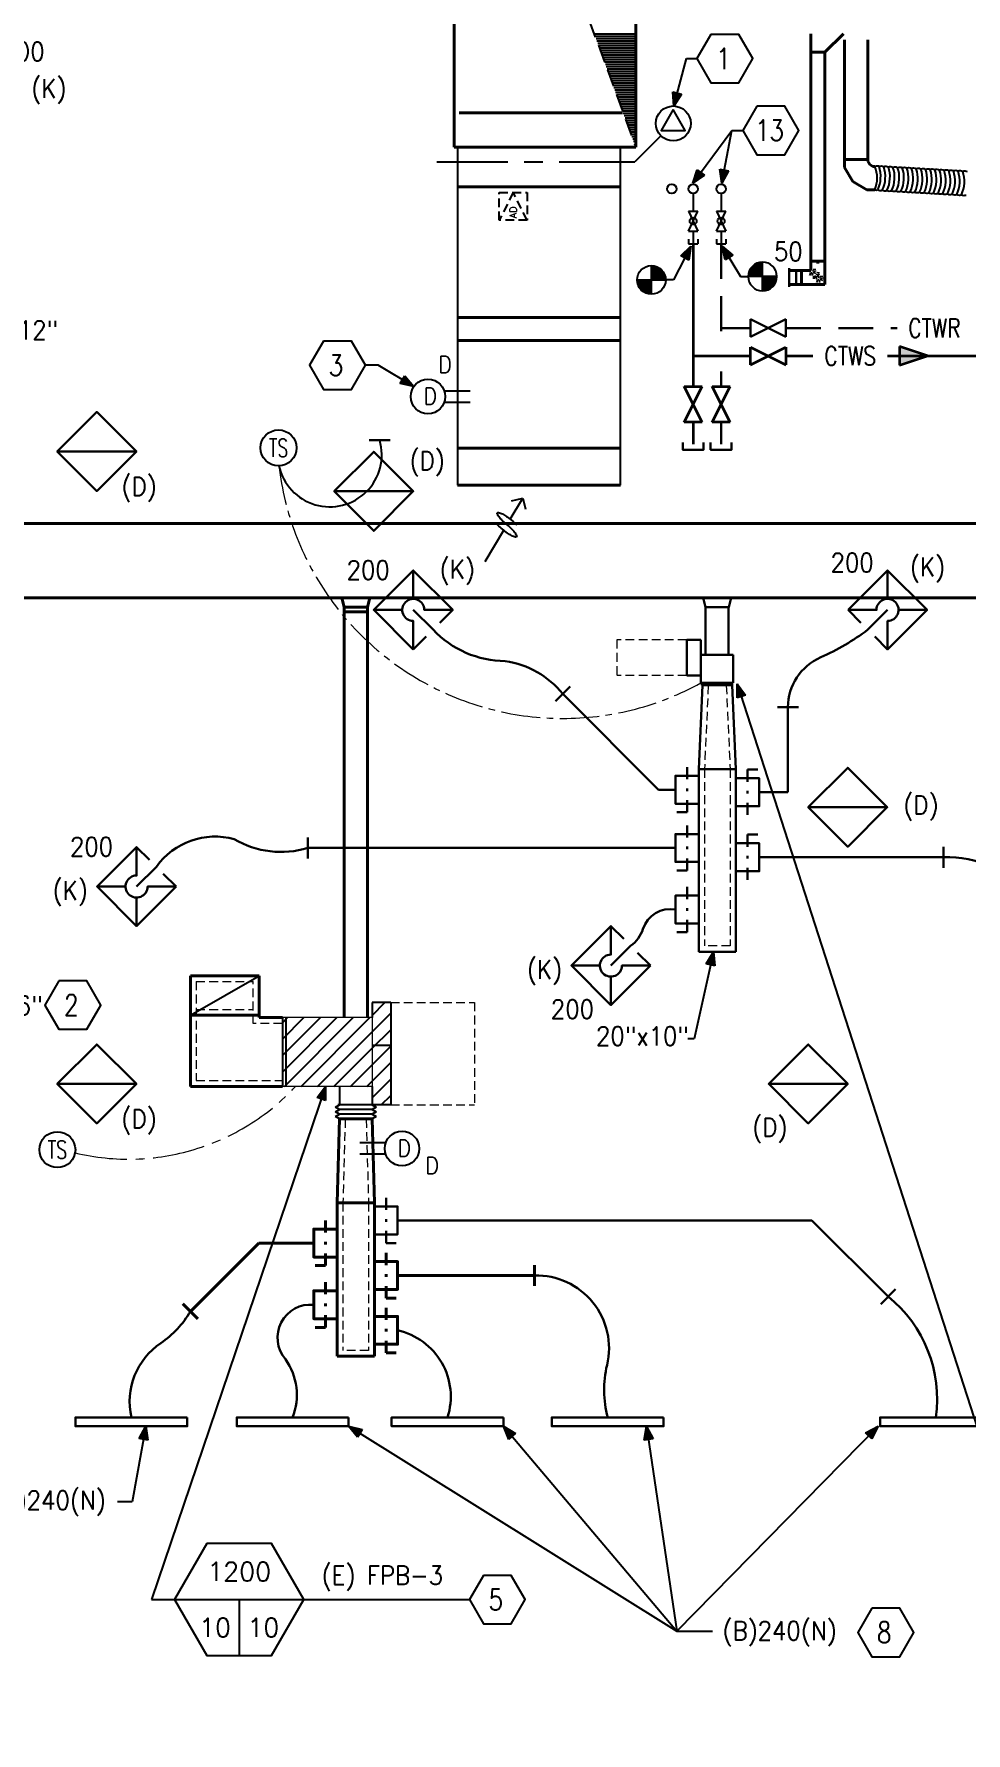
# Model space of a CAD drawing. Header units: inches. Extents: x 51 to 3278, y 66 to 1678.
# Drawn here: x 800 to 1200, y 103 to 833 of the extents above; entities that cross this region are included whole.
import ezdxf
from ezdxf.enums import TextEntityAlignment as Align

# ---------------------------------------------------------------- set-up
doc = ezdxf.new("R2010")
doc.units = ezdxf.units.IN
doc.header["$LTSCALE"] = 30
doc.header["$MEASUREMENT"] = 0
for name, pattern in [('CENTER2', [1.125, 0.75, -0.125, 0.125, -0.125]), ('DASHED', [0.75, 0.5, -0.25]), ('HIDDEN', [0.375, 0.25, -0.125]), ('HIDDEN2', [0.1875, 0.125, -0.0625])]:
    doc.linetypes.add(name, pattern=pattern)
for name, color, linetype, lineweight in [('DIF', 4, 'Continuous', 30), ('E-FIRE-NEWW', 1, 'Continuous', 25), ('EQUIP', 4, 'Continuous', 25), ('FAB', 4, 'Continuous', 25), ('FLEX', 4, 'Continuous', 25), ('LIN', 4, 'HIDDEN2', 18), ('m-devc-text', 71, 'Continuous', 25), ('M-HATCH', 32, 'Continuous', 25), ('M-HVAC-EXST-DUCT', 4, 'Continuous', 40), ('M-HVAC-FILL', 4, 'Continuous', 25), ('m-hvac-fpbs-exst', 5, 'Continuous', 18), ('M-HVAC-NEWW-DIFF', 6, 'Continuous', 30), ('M-HVAC-NEWW-DUCT', 1, 'Continuous', 30), ('M-HVAC-NEWW-STAT', 3, 'Continuous', 25), ('M-HVAC-NEWW-STAT-WIRE', 2, 'CENTER2', 20), ('M-PIPE-NEWW-COND-RETN', 2, 'DASHED', 30), ('M-PIPE-NEWW-COND-SUPP', 5, 'Continuous', 35), ('M-TEXT', 71, 'Continuous', 25), ('SLEEVE', 4, 'Continuous', 25), ('ZCTWR', 4, 'HIDDEN', 25), ('ZCTWS', 4, 'Continuous', 25)]:
    doc.layers.add(name, color=color, linetype=linetype, lineweight=lineweight)
doc.layers.add('HATCH-DU', color=4, linetype='Continuous')
doc.styles.add('A', font='SIMPLEX.shx', dxfattribs={"width": 0.9, "height": 8})
doc.styles.get("Standard").update_dxf_attribs({"font": 'simplex.shx'})
doc.dimstyles.get("Standard").update_dxf_attribs({"dimtxt": 0.18, "dimasz": 0.18, "dimexe": 0.18, "dimexo": 0.0625, "dimgap": 0.09, "dimtad": 0, "dimtih": 1, "dimtoh": 1, "dimdec": 4, "dimzin": 0, "dimdsep": 46, "dimtxsty": 'Standard', "dimcen": 0.09, "dimadec": 0, "dimazin": 0, "dimtfac": 1, "dimtdec": 4, "dimtofl": 0, "dimtmove": 0, "dimatfit": 3, "dimfxl": 1, "dimtolj": 1, "dimtzin": 0, "dimarcsym": 0})
pattern_1 = [(45, (-11001.343, -1685.344), (-3.535534, 3.535534), [])]

# ---------------------------------------------------------------- blocks, each defined once
blk = doc.blocks.new('Hva-Dif06')
at = {"linetype": 'Continuous'}
blk.add_lwpolyline([(48, 3.82), (0, 3.82), (0, 0), (48, 0)], close=True, dxfattribs=at)
blk = doc.blocks.new('Hva-Ftg02')
blk.add_line((-0.1011, 0.0521), (-0.1011, 0.0975))
at = {"linetype": 'Continuous'}
for p, q in [((-0.0469, 0.0521), (-0.1011, 0.0521)), ((0.0059, 0.0521), (-0.0059, 0.0521)), ((0.1011, 0.0521), (0.0469, 0.0521))]:
    blk.add_line(p, q, dxfattribs=at)
blk.add_lwpolyline([(0.0625, 0), (0.0625, 0.1042), (-0.0625, 0.1042), (-0.0625, 0)])
blk = doc.blocks.new('Hva-Tst03')
at = {"ltscale": 0.35}
blk.add_circle((0, 0), 0.0804, dxfattribs=at)
at = {"layer": 'm-devc-text', "width": 0.7}
blk.add_attdef('TS', text='', height=0.0802, dxfattribs=at).set_placement((0, 0), align=Align.MIDDLE)
blk = doc.blocks.new('HVA-bkt2')
blk.add_line((0, 0.046875), (0, -0.046875))
blk = doc.blocks.new('AHJ')
for p, q in [((-6, 2), (0, 0)), ((-6, -2), (-6, 2)), ((0, 0), (-6, -2))]:
    blk.add_line(p, q)
blk.add_solid([(0, 0), (-6, 2), (-6, -2)])
blk = doc.blocks.new('Hva-Std03')
for p, q in [((-0.2887, 0), (0.2887, 0)), ((0, 0), (0, -0.25))]:
    blk.add_line(p, q)
blk.add_lwpolyline([(-0.1443, 0.25), (-0.2887, 0), (-0.1443, -0.25), (0.1443, -0.25), (0.2887, 0), (0.1443, 0.25)], close=True)
for p in [(0, 0.125), (-0.1083, -0.125), (0.1083, -0.125)]:
    blk.add_attdef('#', text='', height=0.0833).set_placement(p, align=Align.MIDDLE)
blk = doc.blocks.new('std-blk02')
blk.add_lwpolyline([(-0.0548, 0.1103), (-0.1173, 0.0021), (-0.0548, -0.1062), (0.0702, -0.1062), (0.1327, 0.0021), (0.0702, 0.1103)], close=True)
at = {"layer": 'M-TEXT', "width": 0.8}
blk.add_attdef('TYPE', text='', height=0.0938, dxfattribs=at).set_placement((0.0012, 0.0021), align=Align.MIDDLE)
blk = doc.blocks.new('Hva-Wkp05')
for p, q in [((-0.1264, 0), (-0.002, 0)), ((-0.0642, -0.0622), (-0.0642, 0.0622))]:
    blk.add_line(p, q)
at = {"const_width": 0.0622}
for points in [[(-0.0644, -0.0338, -0.414214), (-0.0974, -0.0008, -0.414214)], [(-0.0315, -0.0008, 0.414214), (-0.0644, 0.0322, 0.414214)]]:
    blk.add_lwpolyline(points, format="xyb", dxfattribs=at)
blk.add_circle((-0.0642, 0), 0.0642)
blk = doc.blocks.new('Pip-Arr01')
for p, q in [((0.125, 0.0417), (0, 0)), ((0, 0), (0.125, -0.0417)), ((0.125, -0.0417), (0.125, 0.0417))]:
    blk.add_line(p, q)
blk.add_solid([(0, 0), (0.125, 0.0417), (0.125, -0.0417)])
blk = doc.blocks.new('Std-Blk14')
blk.add_lwpolyline([(0.0625, 0.1083), (0, 0), (0.0625, -0.1083), (0.1875, -0.1083), (0.25, 0), (0.1875, 0.1083)], close=True)
at = {"layer": 'M-TEXT', "width": 0.8}
blk.add_attdef('TYPE', text='', height=0.0938, dxfattribs=at).set_placement((0.1185, 0), align=Align.MIDDLE)
blk = doc.blocks.new('Hva-Ret01')
at = {"ltscale": 0.5}
blk.add_lwpolyline([(0, 24), (24, 0), (0, 0), (0, 24), (24, 0), (24, 24)], close=True, dxfattribs=at)
blk = doc.blocks.new('Hva-Dif01')
for p, q in [((0, 24), (8.65, 15.35)), ((24, 16.22), (24, 24)), ((8.65, 8.65), (0, 0)), ((12, 12), (24, 12)), ((24, 0), (24, 7.78))]:
    blk.add_line(p, q)
blk.add_lwpolyline([(24, 0), (0, 0), (0, 24), (24, 24), (15.35, 15.35, 2.414214), (15.35, 8.65)], format="xyb", close=True)
blk = doc.blocks.new('Std-Blk15')
blk.add_lwpolyline([(-0.1875, 0.1083), (-0.25, 0), (-0.1875, -0.1083), (-0.0625, -0.1083), (0, 0), (-0.0625, 0.1083)], close=True)
at = {"layer": 'M-TEXT', "width": 0.8}
blk.add_attdef('TYPE', text='', height=0.0938, dxfattribs=at).set_placement((-0.1315, 0), align=Align.MIDDLE)
blk = doc.blocks.new('Hva-Flw01')
for p, q in [((0, 0), (0.0365, 0.0365)), ((0.0365, -0.0365), (0, 0)), ((0.1097, 0), (0, 0)), ((0.3302, 0), (0.1672, 0))]:
    blk.add_line(p, q)
for points in [[(0.1384, 0, -0.019117), (0.1333, -0.0255, -0.029344), (0.1273, -0.0453, -0.064367), (0.1184, -0.0621, -0.285318), (0.1142, -0.0639, -0.285318), (0.1107, -0.0609, -0.064367), (0.1073, -0.0422, -0.029344), (0.1075, -0.0215, -0.021154), (0.1107, 0.0071, -0.021154), (0.1162, 0.0352, -0.003008), (0.1167, 0.0373, -0.064367)], [(0.1384, 0, -0.019117), (0.1435, 0.0255, -0.029344), (0.1496, 0.0453, -0.064367), (0.1584, 0.0621, -0.285318), (0.1626, 0.0639, -0.285318), (0.1661, 0.0609, -0.064367), (0.1695, 0.0422, -0.029344), (0.1693, 0.0215, -0.021154), (0.1661, -0.0071, -0.021154), (0.1606, -0.0352, -0.003008), (0.1601, -0.0373, -0.064367)]]:
    blk.add_lwpolyline(points, format="xyb")
blk = doc.blocks.new('one-bkt2')
blk.add_lwpolyline([(0.032, 0.0469), (0, 0.0469), (0, -0.0469), (0.032, -0.0469)])
blk = doc.blocks.new('Pip-Val01')
at = {"linetype": 'Continuous'}
for p, q in [((-0.0797, -0.0398), (-0.0797, 0.0398)), ((-0.0797, 0.0398), (0.0797, -0.0398)), ((-0.0797, -0.0398), (0.0797, 0.0398)), ((0.0797, 0.0398), (0.0797, -0.0398))]:
    blk.add_line(p, q, dxfattribs=at)

msp = doc.modelspace()

# ---------------------------------------------------------------- hatches: boundary and pattern name
at = {"layer": 'M-HATCH'}
h = msp.add_hatch(dxfattribs=at)
h.set_pattern_fill('ANSI31', color=256, scale=40, style=0)
h.set_pattern_definition(pattern_1)
h.paths.add_polyline_path([(953.38, 416.9), (953.38, 372.9), (945.38, 372.9), (945.38, 380.9), (945.38, 410.4), (945.38, 416.9)])
h = msp.add_hatch(dxfattribs=at)
h.set_pattern_fill('ANSI31', color=256, scale=40, style=0)
h.set_pattern_definition(pattern_1)
h.paths.add_polyline_path([(945.38, 380.9), (906.88, 380.9), (906.88, 410.4), (945.38, 410.4)])

# ---------------------------------------------------------------- linework, layer by layer
at = {"layer": 'DIF'}
msp.add_line((1124.51, 724.15), (1124.51, 732.25), dxfattribs=at)
at = {"layer": 'DIF', "linetype": 'HIDDEN'}
for p, q in [((1127.51, 731.2), (1124.51, 731.2)), ((1127.51, 725.2), (1127.51, 731.2)), ((1124.51, 725.2), (1127.51, 725.2))]:
    msp.add_line(p, q, dxfattribs=at)
at = {"layer": 'E-FIRE-NEWW'}
for p, q in [((976.38, 679.5), (987.57, 679.5)), ((976.38, 674.68), (987.57, 674.68)), ((951.27, 356.58), (940.08, 356.58)), ((951.27, 351.76), (940.08, 351.76))]:
    msp.add_line(p, q, dxfattribs=at)
for centre in [(969.4, 677.09), (958.25, 354.17)]:
    msp.add_circle(centre, 7.43, dxfattribs=at)
at = {"layer": 'EQUIP'}
for p, q in [((867.38, 411.4), (896.88, 428.4)), ((953.38, 416.9), (945.38, 416.9)), ((945.38, 416.9), (945.38, 410.4)), ((953.38, 416.9), (953.38, 372.9)), ((906.88, 410.4), (906.88, 380.9)), ((908.38, 410.4), (908.38, 380.9)), ((945.38, 398.65), (953.38, 398.65)), ((931.38, 380.9), (931.38, 372.9)), ((945.38, 380.9), (945.38, 372.9)), ((929.63, 371.9), (931.38, 372.9)), ((953.38, 372.9), (930.75, 372.9)), ((931.4, 372.9), (931.38, 372.92)), ((945.38, 372.9), (931.38, 372.9)), ((945.54, 372.9), (945.38, 373.06)), ((945.38, 372.9), (947.13, 371.9))]:
    msp.add_line(p, q, dxfattribs=at)
at = {"layer": 'FAB', "linetype": 'HIDDEN'}
msp.add_line((980.58, 996.88), (1058.58, 784.17), dxfattribs=at)
at = {"layer": 'FAB', "linetype": 'HIDDEN2'}
for p, q in [((999.99, 764.75), (1011.99, 764.75)), ((999.99, 752.75), (999.99, 764.75)), ((1005.99, 764.75), (999.99, 752.75)), ((1011.99, 752.75), (1005.99, 764.75)), ((1011.99, 764.75), (1011.99, 752.75)), ((1011.99, 752.75), (999.99, 752.75))]:
    msp.add_line(p, q, dxfattribs=at)
at = {"layer": 'FLEX'}
for p, q in [((931.38, 370.9), (929.63, 371.9)), ((929.63, 369.9), (931.38, 370.9)), ((931.38, 368.9), (929.63, 369.9)), ((929.63, 367.9), (931.38, 368.9)), ((931.38, 366.9), (929.63, 367.9)), ((945.38, 370.9), (931.38, 370.9)), ((945.38, 368.9), (931.38, 368.9)), ((945.38, 366.9), (931.38, 366.9)), ((947.13, 371.9), (945.38, 370.9)), ((945.38, 370.9), (947.13, 369.9)), ((947.13, 369.9), (945.38, 368.9)), ((945.38, 368.9), (947.13, 367.9)), ((947.13, 367.9), (945.38, 366.9))]:
    msp.add_line(p, q, dxfattribs=at)
for centre, radius, start, end in [((1162.16, 773.43), 2.61, 64.63584, 109.63584), ((1149.22, 770.89), 13.07, 337.50063, 22.50063), ((1150.73, 771.51), 13.07, 334.1671, 19.1671), ((1163.93, 773.34), 2.61, 64.1671, 109.1671), ((1152.73, 771.4), 13.07, 334.1671, 19.1671), ((1165.93, 773.22), 2.61, 64.1671, 109.1671), ((1154.73, 771.28), 13.07, 334.1671, 19.1671), ((1167.93, 773.1), 2.61, 64.1671, 109.1671), ((1156.72, 771.17), 13.07, 334.1671, 19.1671), ((1169.92, 772.99), 2.61, 64.1671, 109.1671), ((1158.72, 771.05), 13.07, 334.1671, 19.1671), ((1171.92, 772.87), 2.61, 64.1671, 109.1671), ((1160.72, 770.93), 13.07, 334.1671, 19.1671), ((1173.92, 772.75), 2.61, 64.1671, 109.1671), ((1162.71, 770.82), 13.07, 334.1671, 19.1671), ((1175.91, 772.64), 2.61, 64.1671, 109.1671), ((1164.71, 770.7), 13.07, 334.1671, 19.1671), ((1177.91, 772.52), 2.61, 64.1671, 109.1671), ((1166.71, 770.58), 13.07, 334.1671, 19.1671), ((1179.91, 772.41), 2.61, 64.1671, 109.1671), ((1168.7, 770.47), 13.07, 334.1671, 19.1671), ((1181.9, 772.29), 2.61, 64.1671, 109.1671), ((1170.7, 770.35), 13.07, 334.1671, 19.1671), ((1183.9, 772.17), 2.61, 64.1671, 109.1671), ((1172.7, 770.24), 13.07, 334.1671, 19.1671), ((1185.9, 772.06), 2.61, 64.1671, 109.1671), ((1174.69, 770.12), 13.07, 334.1671, 19.1671), ((1187.89, 771.94), 2.61, 64.1671, 109.1671), ((1176.69, 770), 13.07, 334.1671, 19.1671), ((1189.89, 771.82), 2.61, 64.1671, 109.1671), ((1178.69, 769.89), 13.07, 334.1671, 19.1671), ((1191.89, 771.71), 2.61, 64.1671, 109.1671), ((1180.68, 769.77), 13.07, 334.1671, 19.1671), ((1193.88, 771.59), 2.61, 64.1671, 109.1671), ((1182.68, 769.65), 13.07, 334.1671, 19.1671), ((1195.88, 771.48), 2.61, 64.1671, 109.1671), ((1184.68, 769.54), 13.07, 334.1671, 19.1671), ((1197.88, 771.36), 2.61, 64.1671, 109.1671), ((1186.67, 769.42), 13.07, 334.1671, 19.1671), ((1199.87, 771.24), 2.61, 64.1671, 109.1671), ((1161.85, 767.07), 1.31, 244.63584, 289.63584), ((1163.63, 768.17), 2.61, 244.1671, 289.1671), ((1165.63, 768.06), 2.61, 244.1671, 289.1671), ((1167.63, 767.94), 2.61, 244.1671, 289.1671), ((1169.62, 767.82), 2.61, 244.1671, 289.1671), ((1171.62, 767.71), 2.61, 244.1671, 289.1671), ((1173.61, 767.59), 2.61, 244.1671, 289.1671), ((1175.61, 767.48), 2.61, 244.1671, 289.1671), ((1177.61, 767.36), 2.61, 244.1671, 289.1671), ((1179.6, 767.24), 2.61, 244.1671, 289.1671), ((1181.6, 767.13), 2.61, 244.1671, 289.1671), ((1183.6, 767.01), 2.61, 244.1671, 289.1671), ((1185.59, 766.89), 2.61, 244.1671, 289.1671), ((1187.59, 766.78), 2.61, 244.1671, 289.1671), ((1189.59, 766.66), 2.61, 244.1671, 289.1671), ((1191.58, 766.54), 2.61, 244.1671, 289.1671), ((1193.58, 766.43), 2.61, 244.1671, 289.1671), ((1195.58, 766.31), 2.61, 244.1671, 289.1671), ((1197.57, 766.2), 2.61, 244.1671, 289.1671), ((1199.57, 766.08), 2.61, 244.1671, 289.1671)]:
    msp.add_arc(centre, radius, start, end, dxfattribs=at)
at = {"layer": 'HATCH-DU', "color": 8}
for p, q in [((1058.58, 832.62), (1040.82, 832.62)), ((1058.58, 831.62), (1041.18, 831.62)), ((1058.58, 830.62), (1041.55, 830.62)), ((1058.58, 829.62), (1041.92, 829.62)), ((1058.58, 828.62), (1042.28, 828.62)), ((1058.58, 827.62), (1042.65, 827.62)), ((1058.58, 826.62), (1043.02, 826.62)), ((1058.58, 825.62), (1043.38, 825.62)), ((1058.58, 824.62), (1043.75, 824.62)), ((1058.58, 823.62), (1044.12, 823.62)), ((1058.58, 822.62), (1044.48, 822.62)), ((1058.58, 821.62), (1044.85, 821.62)), ((1058.58, 820.62), (1045.22, 820.62)), ((1058.58, 819.62), (1045.58, 819.62)), ((1058.58, 818.62), (1045.95, 818.62)), ((1058.58, 817.62), (1046.32, 817.62)), ((1058.58, 816.62), (1046.68, 816.62)), ((1058.58, 815.62), (1047.05, 815.62)), ((1058.58, 814.62), (1047.42, 814.62)), ((1058.58, 813.62), (1047.78, 813.62)), ((1058.58, 812.62), (1048.15, 812.62)), ((1058.58, 811.62), (1048.52, 811.62)), ((1058.58, 810.62), (1048.88, 810.62)), ((1058.58, 809.62), (1049.25, 809.62)), ((1058.58, 808.62), (1049.62, 808.62)), ((1058.58, 807.62), (1049.98, 807.62)), ((1058.58, 806.62), (1050.35, 806.62)), ((1058.58, 805.62), (1050.72, 805.62)), ((1058.58, 804.62), (1051.08, 804.62)), ((1058.58, 803.62), (1051.45, 803.62)), ((1058.58, 802.62), (1051.82, 802.62)), ((1058.58, 801.62), (1052.18, 801.62)), ((1058.58, 800.62), (1052.55, 800.62)), ((1058.58, 799.62), (1052.92, 799.62)), ((1058.58, 798.62), (1053.28, 798.62)), ((1058.58, 797.62), (1053.65, 797.62)), ((1058.58, 796.62), (1054.02, 796.62)), ((1058.58, 795.62), (1054.38, 795.62)), ((1058.58, 794.62), (1054.75, 794.62)), ((1058.58, 793.62), (1055.12, 793.62)), ((1058.58, 792.62), (1055.48, 792.62)), ((1058.58, 791.62), (1055.85, 791.62)), ((1058.58, 790.62), (1056.22, 790.62)), ((1058.58, 789.62), (1056.58, 789.62)), ((1058.58, 788.62), (1056.95, 788.62)), ((1058.58, 787.62), (1057.32, 787.62)), ((1058.58, 786.62), (1057.68, 786.62)), ((1058.58, 785.62), (1058.05, 785.62))]:
    msp.add_line(p, q, dxfattribs=at)
at = {"layer": 'LIN'}
for p, q in [((1080.5, 572.62), (1050.5, 572.62)), ((1050.5, 572.62), (1050.5, 557.27)), ((1080.5, 557.27), (1050.5, 557.27)), ((1089.75, 553.01), (1088.12, 517.01)), ((1097.5, 553.01), (1099.13, 517.01)), ((1088.13, 517.12), (1088.13, 441.21)), ((1099.13, 517.12), (1099.13, 441.21)), ((1099.13, 441.21), (1088.13, 441.21)), ((869.88, 425.9), (894.38, 425.9)), ((869.88, 425.9), (869.88, 383.4)), ((894.38, 407.9), (894.38, 425.9)), ((953.38, 416.9), (989.38, 416.9)), ((989.38, 416.9), (989.38, 372.9)), ((869.88, 413.9), (894.38, 413.9)), ((906.88, 407.9), (894.38, 407.9)), ((869.88, 383.4), (906.88, 383.4)), ((953.38, 372.9), (989.38, 372.9)), ((933.88, 366.83), (932.88, 330.83)), ((942.88, 366.83), (943.88, 330.83)), ((932.88, 330.9), (932.88, 267.55)), ((943.88, 330.9), (943.88, 267.55)), ((943.88, 267.55), (932.88, 267.55))]:
    msp.add_line(p, q, dxfattribs=at)
at = {"layer": 'M-HVAC-EXST-DUCT', "linetype": 'Continuous'}
for p, q in [((980.58, 784.17), (980.58, 1000.17)), ((1058.58, 784.17), (1058.58, 1000.17))]:
    msp.add_line(p, q, dxfattribs=at)
at = {"layer": 'M-HVAC-EXST-DUCT'}
for p, q in [((1133.83, 832.89), (1133.83, 824.89)), ((1147.83, 832.89), (1139.83, 824.89)), ((1133.83, 824.89), (1133.83, 824.9)), ((1133.83, 824.89), (1133.83, 765.77)), ((1139.83, 824.89), (1133.83, 824.89)), ((1133.83, 824.89), (1139.83, 824.89)), ((1139.83, 824.89), (1139.83, 824.9)), ((1139.83, 824.89), (1139.83, 765.77)), ((1139.83, 824.89), (1139.83, 824.89)), ((1148.29, 830.25), (1148.29, 778.89)), ((1158.29, 830.25), (1158.29, 778.89)), ((982.86, 798.83), (1052.86, 798.83)), ((1058.58, 784.17), (980.58, 784.17)), ((1148.29, 778.89), (1148.29, 778.9)), ((1148.29, 778.89), (1148.29, 775.4)), ((1148.29, 778.89), (1148.29, 778.89)), ((1158.29, 778.89), (1148.29, 778.89)), ((1148.29, 775.4), (1151.77, 769.37)), ((1158.29, 778.89), (1158.29, 778.9)), ((1158.29, 778.89), (1158.29, 778.08)), ((1158.29, 778.89), (1158.29, 778.89)), ((1158.29, 778.08), (1159.09, 776.69)), ((1159.09, 776.69), (1160.48, 775.89)), ((1160.48, 775.89), (1161.29, 775.89)), ((1161.29, 775.89), (1161.29, 775.89)), ((1052.02, 767.16), (982.02, 767.16)), ((1151.77, 769.37), (1157.8, 765.89)), ((1133.83, 765.77), (1133.83, 765.78)), ((1133.83, 765.77), (1133.83, 735.2)), ((1139.83, 765.77), (1139.83, 765.78)), ((1139.83, 765.77), (1139.83, 735.2)), ((1157.8, 765.89), (1161.29, 765.89)), ((1161.29, 765.89), (1161.29, 765.89)), ((1129.83, 731.2), (1124.51, 731.2)), ((1133.83, 731.2), (1129.83, 731.2)), ((1129.83, 731.2), (1129.83, 725.2)), ((1133.47, 729.69), (1133.17, 729.72)), ((1134.01, 729.63), (1133.7, 729.66)), ((1133.83, 735.2), (1133.83, 731.2)), ((1139.83, 735.2), (1133.83, 735.2)), ((1135.43, 731.49), (1135.38, 731.93)), ((1135.51, 730.74), (1135.47, 731.14)), ((1136.83, 735.2), (1136.83, 734.2)), ((1136.93, 729.99), (1136.89, 730.43)), ((1137.02, 729.23), (1136.97, 729.64)), ((1139.83, 725.2), (1139.83, 735.2)), ((1129.83, 725.2), (1124.51, 725.2)), ((1129.83, 725.2), (1139.83, 725.2)), ((1134.97, 728.18), (1134.68, 728.22)), ((1135.51, 728.13), (1135.2, 728.16)), ((1136.47, 726.68), (1136.18, 726.71)), ((1137.01, 726.62), (1136.7, 726.66)), ((1138.44, 728.48), (1138.39, 728.92)), ((1138.52, 727.73), (1138.48, 728.13)), ((1052.02, 711.03), (982.02, 711.03)), ((1052.02, 701.16), (982.08, 701.16)), ((1052.02, 654.91), (982.4, 654.91)), ((1052.02, 638.99), (982.02, 638.99)), ((959.11, 622.62), (571.55, 622.62)), ((959.11, 622.62), (1688.73, 622.62)), ((539.55, 590.62), (1688.73, 590.61)), ((932.38, 590.62), (933.38, 586.62)), ((933.38, 586.62), (933.38, 410.4)), ((943.38, 586.62), (933.38, 586.62)), ((933.38, 584.62), (933.38, 436.62)), ((943.38, 584.62), (933.38, 584.62)), ((944.38, 590.62), (943.38, 586.62)), ((943.38, 586.62), (943.38, 410.4)), ((943.38, 584.62), (943.38, 436.62)), ((867.38, 428.4), (867.38, 428.41)), ((896.88, 428.4), (867.38, 428.4)), ((867.38, 428.4), (896.88, 428.4)), ((867.38, 428.4), (867.38, 380.9)), ((896.88, 410.4), (896.88, 428.4)), ((896.88, 411.4), (867.38, 411.4)), ((906.88, 410.4), (896.88, 410.4)), ((867.38, 380.9), (906.88, 380.9)), ((931.38, 366.9), (930.38, 330.9)), ((945.38, 366.9), (931.38, 366.9)), ((931.38, 366.9), (931.38, 366.9)), ((945.38, 366.9), (945.38, 366.9)), ((945.38, 366.9), (946.38, 330.9)), ((930.38, 330.9), (930.38, 330.91)), ((930.38, 330.9), (930.38, 265.05)), ((946.38, 330.9), (930.38, 330.9)), ((946.38, 330.9), (930.38, 330.9)), ((930.38, 330.9), (930.38, 330.9)), ((946.38, 330.9), (946.38, 265.05)), ((896.72, 313.63), (867.36, 284.27)), ((920.38, 313.63), (896.72, 313.63)), ((956.38, 299.68), (1015.11, 299.68)), ((946.38, 265.05), (930.38, 265.05)), ((946.38, 265.05), (930.38, 265.05)), ((946.38, 265.05), (946.38, 265.06)), ((946.38, 265.05), (946.38, 265.06))]:
    msp.add_line(p, q, dxfattribs=at)
for centre, radius, start, end in [((1133.17, 731.93), 2.21, 269.99985, 280.69805), ((1133.17, 731.93), 2.21, 293.78597, 308.77596), ((1134.38, 730.72), 1.13, 269.25166, 295.1779), ((1133.17, 731.93), 2.21, 322.83887, 340.22373), ((1134.38, 730.72), 1.13, 313.65929, 346.70223), ((1133.17, 731.93), 2.21, 350.7879, 359.99985), ((1134.68, 730.43), 2.21, 322.83887, 340.22373), ((1134.68, 730.43), 2.21, 350.7879, 359.99985), ((1134.68, 730.43), 2.21, 269.99985, 280.69805), ((1134.68, 730.43), 2.21, 293.78597, 308.77596), ((1135.89, 729.22), 1.13, 269.25166, 295.1779), ((1136.18, 728.92), 2.21, 269.99985, 280.69805), ((1135.89, 729.22), 1.13, 313.65929, 346.70223), ((1136.18, 728.92), 2.21, 293.78597, 308.77596), ((1137.39, 727.71), 1.13, 269.25166, 295.1779), ((1136.18, 728.92), 2.21, 322.83887, 340.22373), ((1137.39, 727.71), 1.13, 313.65929, 346.70223), ((1136.18, 728.92), 2.21, 350.7879, 359.99985)]:
    msp.add_arc(centre, radius, start, end, dxfattribs=at)
at = {"layer": 'M-HVAC-FILL'}
for p, q in [((1069.4, 789.03), (1058.18, 777.81)), ((973.22, 777.81), (1003.62, 777.81)), ((1010.69, 777.81), (1018.68, 777.81)), ((1025.75, 777.81), (1058.18, 777.81))]:
    msp.add_line(p, q, dxfattribs=at)
msp.add_lwpolyline([(1074.71, 800.34), (1069.51, 791.34), (1079.9, 791.34)], close=True, dxfattribs=at)
msp.add_circle((1074.71, 794.34), 7.5, dxfattribs=at)
at = {"layer": 'm-hvac-fpbs-exst'}
for p, q in [((945.38, 410.4), (906.88, 410.4)), ((906.88, 380.9), (906.88, 410.4)), ((945.38, 410.4), (945.38, 380.9)), ((945.38, 380.9), (906.88, 380.9))]:
    msp.add_line(p, q, dxfattribs=at)
at = {"layer": 'M-HVAC-NEWW-DUCT'}
for p, q in [((1087.63, 590.62), (1088.63, 586.62)), ((1099.63, 590.62), (1087.63, 590.62)), ((1088.5, 566.12), (1088.5, 586.62)), ((1098.5, 586.62), (1088.5, 586.62)), ((1098.5, 566.12), (1098.5, 586.62)), ((1099.63, 590.62), (1098.63, 586.62)), ((1080.5, 572.62), (1080.5, 557.27)), ((1086.5, 572.62), (1080.5, 572.62)), ((1086.5, 572.62), (1086.5, 554.12)), ((1100.5, 566.12), (1086.5, 566.12)), ((1100.5, 566.12), (1100.5, 554.12)), ((1086.5, 557.27), (1080.5, 557.27)), ((1068.44, 508.27), (1027.27, 549.44, 0)), ((1087.25, 553.12), (1085.63, 517.12)), ((1087, 554.12), (1086.5, 554.12)), ((1087, 554.12), (1087, 553.12)), ((1100, 554.12), (1087, 554.12)), ((1099.88, 553.12), (1087.13, 553.12)), ((1087.25, 553.12), (1087.25, 553.12)), ((1100, 553.12), (1087.25, 553.12)), ((1100.5, 554.12), (1100, 554.12)), ((1100, 554.12), (1100, 553.12)), ((1100, 553.12), (1101.63, 517.12)), ((1100, 553.12), (1100, 553.12)), ((1123.96, 507.2), (1123.96, 543.66)), ((1085.63, 517.12), (1085.63, 438.71)), ((1101.63, 517.12), (1085.63, 517.12)), ((1101.63, 517.12), (1101.63, 438.71)), ((1075.63, 508.27), (1068.44, 508.27)), ((1111.63, 507.2), (1123.96, 507.2)), ((1075.63, 483.25), (917.78, 483.25)), ((1111.63, 479.28), (1190.78, 479.28)), ((1101.63, 438.71), (1085.63, 438.71)), ((956.38, 323.34), (1134.27, 323.34)), ((1134.27, 323.34), (1166.96, 290.64, 0))]:
    msp.add_line(p, q, dxfattribs=at)
for centre, radius, start, end in [((1002.91, 606.56, 0), 43.08, 223.32106, 269.60299), ((1098.81, 654.97), 98.04, 293.59459, 307.3165), ((997.08, 525.08, 0), 38.79, 38.9031, 81.81079), ((1147.45, 543.6), 23.48, 113.59459, 179.86642), ((877.98, 457.17), 30.98, 74.60268, 144.46876), ((906.3, 521.02), 39.47, 239.40267, 286.9025), ((1192.61, 434.04), 45.28, 39.24983, 92.3097), ((1073.46, 444.71), 12.33, 79.86805, 162.42999), ((1048.46, 452.63), 13.9, 304.9456, 342.42999), ((1015.96, 268.51), 31.18, 346.51079, 91.54856), ((919, 272.96), 14.22, 84.44912, 220.46958), ((1131.4, 246.54, 0), 56.66, 352.12833, 51.10307), ((831.51, 304.97), 41.4, 304.05319, 329.99894), ((871.73, 245.46), 30.43, 124.05319, 192.67916), ((950.03, 247.7, 0), 29.16, 342.19082, 77.42639), ((886.58, 248.39), 26.5, 338.73121, 35.37237), ((1090.72, 250.58), 45.7, 166.51079, 194.95603)]:
    msp.add_arc(centre, radius, start, end, dxfattribs=at)
at = {"layer": 'M-HVAC-NEWW-STAT-WIRE', "ltscale": 0.75}
msp.add_arc((1027.27, 661.58), 122.71, 186.68086, 298.8618, dxfattribs=at)
at = {"layer": 'M-HVAC-NEWW-STAT-WIRE'}
msp.add_arc((840.68, 448.04, 0), 98.39, 256.59133, 316.94162, dxfattribs=at)
at = {"layer": 'M-PIPE-NEWW-COND-RETN', "color": 10}
for p, q in [((1095.27, 742.64), (1095.27, 699.5)), ((1095.47, 706.5, 0), (1107.82, 706.5, 0)), ((1123.12, 706.5, 0), (1170.83, 706.5, 0)), ((1095.27, 687.9), (1095.27, 681.35)), ((1095.27, 666.05), (1095.27, 656.61))]:
    msp.add_line(p, q, dxfattribs=at)
at = {"layer": 'M-PIPE-NEWW-COND-SUPP', "color": 10}
for p, q in [((1083.27, 742.64), (1083.27, 681.35)), ((1083.27, 694.5, 0), (1107.82, 694.5, 0)), ((1123.12, 694.5, 0), (1134.71, 694.5, 0)), ((1166.71, 694.5, 0), (1265.37, 694.5, 0)), ((1083.27, 666.05), (1083.27, 656.61))]:
    msp.add_line(p, q, dxfattribs=at)
at = {"layer": 'M-TEXT'}
msp.add_line((916.04, 160.55, 0), (987.18, 160.55, 0), dxfattribs=at)
msp.add_arc((927.23, 652.07), 22.34, 192.30006, 16.20248, dxfattribs=at)
at = {"layer": 'SLEEVE'}
for p, q in [((982.02, 784.16), (982.02, 638.99)), ((1052.02, 638.99), (1052.02, 784.16))]:
    msp.add_line(p, q, dxfattribs=at)
at = {"layer": 'ZCTWR'}
for p, q in [((1083.27, 764.23), (1083.27, 756.66)), ((1081.27, 744.64), (1081.27, 742.64)), ((1083.27, 748.14), (1083.27, 742.64)), ((1085.27, 744.64), (1085.27, 742.64))]:
    msp.add_line(p, q, dxfattribs=at)
at = {"layer": 'ZCTWS'}
for p, q in [((1095.27, 764.23), (1095.27, 756.66)), ((1081.27, 756.66), (1085.27, 756.66)), ((1081.27, 756.66), (1085.27, 748.14)), ((1081.27, 748.14), (1085.27, 756.66)), ((1093.27, 748.14), (1097.27, 756.66)), ((1093.27, 756.66), (1097.27, 748.14)), ((1093.27, 756.66), (1097.27, 756.66)), ((1081.27, 748.14), (1085.27, 748.14)), ((1093.27, 748.14), (1097.27, 748.14)), ((1093.27, 744.64), (1093.27, 742.64)), ((1095.27, 748.14), (1095.27, 742.64)), ((1097.27, 744.64), (1097.27, 742.64)), ((1081.27, 742.64), (1085.27, 742.64)), ((1093.27, 742.64), (1097.27, 742.64))]:
    msp.add_line(p, q, dxfattribs=at)
for centre, radius in [((1074.07, 766.23), 2), ((1083.27, 766.23), 2), ((1095.27, 766.23), 2), ((1083.27, 752.4), 1.5), ((1095.27, 752.4), 1.5)]:
    msp.add_circle(centre, radius, dxfattribs=at)

# ---------------------------------------------------------------- block references
at = {"layer": 'M-HVAC-EXST-DUCT'}
for name, p, xscale, yscale, zscale, rotation in [('Hva-Ftg02', (930.38, 313.63), 95.99999999999977, 95.99999999999977, 95.99999999999977, 90), ('Hva-Ftg02', (946.38, 299.68), -95.99999999999977, 96, 96, 270), ('HVA-bkt2', (1015.12, 299.68), 96, 96, 96, 180.0000015296969), ('Hva-Ftg02', (930.38, 287.11), 95.99999999999977, 95.99999999999977, 95.99999999999977, 90), ('HVA-bkt2', (867.36, 284.27), 96, 96, 96, 45.00000038242497), ('Hva-Ftg02', (946.38, 276.15), -95.99999999999977, 96, 96, 270)]:
    msp.add_blockref(name, p, dxfattribs=dict(at, xscale=xscale, yscale=yscale, zscale=zscale, rotation=rotation))
at = {"layer": 'M-HVAC-NEWW-DIFF'}
for name, p, rotation in [('Hva-Ret01', (827.2, 636.51, 0), 45), ('Hva-Ret01', (946.11, 619.42), 45), ('Hva-Dif01', (946.11, 585.48), 315), ('Hva-Dif01', (1166.73, 602.45), 225), ('Hva-Ret01', (1149.64, 483.77, 0), 45), ('Hva-Dif01', (844.29, 449.72), 45), ('Hva-Dif01', (1047.93, 415.78), 45), ('Hva-Ret01', (827.2, 364.98, 0), 45), ('Hva-Ret01', (1132.67, 364.98, 0), 45)]:
    msp.add_blockref(name, p, dxfattribs=dict(at, rotation=rotation))
for p in [(818.04, 234.96, 0), (887.27, 234.96, 0), (953.79, 234.96, 0), (1022.57, 234.96, 0), (1163.52, 234.96, 0)]:
    msp.add_blockref('Hva-Dif06', p, dxfattribs=at)
at = {"layer": 'M-HVAC-NEWW-DUCT', "yscale": 96, "zscale": 96}
for name, p, xscale, rotation in [('HVA-bkt2', (948.69, 658.3), 96, 270.0000022945455), ('one-bkt2', (1083.27, 654.21), 96, 90.00000076484848), ('one-bkt2', (1095.27, 654.21), 96, 90.00000076484848), ('HVA-bkt2', (1027.27, 549.45, 0), 96, 314.9999582955463), ('HVA-bkt2', (1123.96, 543.67), 96, 270.0000022945455), ('Hva-Ftg02', (1085.63, 508.27), 96, 90), ('Hva-Ftg02', (1101.63, 507.2), 96, 270), ('Hva-Ftg02', (1085.63, 483.25), 96, 90), ('Hva-Ftg02', (1101.63, 479.28), 96, 270), ('HVA-bkt2', (1190.78, 479.28), 96, 180.0000015296969), ('Hva-Ftg02', (1085.63, 456.84), 96, 90), ('Hva-Ftg02', (946.38, 323.34), -95.99999999999977, 270), ('HVA-bkt2', (1166.97, 290.63, 0), 96, 135.0000011472741)]:
    msp.add_blockref(name, p, dxfattribs=dict(at, xscale=xscale, rotation=rotation))
at = {"layer": 'M-HVAC-NEWW-DUCT', "xscale": 96, "yscale": 96, "zscale": 96}
msp.add_blockref('HVA-bkt2', (917.78, 483.25), dxfattribs=at)
at = {"layer": 'M-HVAC-NEWW-STAT', "xscale": 96, "yscale": 96, "zscale": 96}
for p in [(905.21, 655.03), (810.26, 353.71, 0)]:
    msp.add_blockref('Hva-Tst03', p, dxfattribs=at).add_auto_attribs({'TS': 'TS'})
at = {"layer": 'M-PIPE-NEWW-COND-RETN', "xscale": 96, "yscale": 96, "zscale": 96}
msp.add_blockref('Pip-Val01', (1115.47, 706.5, 0), dxfattribs=at)
at = {"layer": 'M-PIPE-NEWW-COND-SUPP', "xscale": 96, "yscale": 96, "zscale": 96}
msp.add_blockref('Pip-Val01', (1115.47, 694.5, 0), dxfattribs=at)
for name, p, rotation in [('Pip-Arr01', (1183.85, 694.5, 0), 180), ('Pip-Val01', (1083.27, 673.7), 90.00000382424244), ('Pip-Val01', (1095.27, 673.7), 90.00000382424244)]:
    msp.add_blockref(name, p, dxfattribs=dict(at, rotation=rotation))
at = {"layer": 'M-TEXT', "xscale": 96, "yscale": 96, "zscale": 96}
for name, p, values in [('Std-Blk14', (1084.83, 822.2), {'TYPE': '1'}), ('Std-Blk14', (1104.66, 791.33), {'TYPE': '13'}), ('Std-Blk15', (942.52, 690.49), {'TYPE': '3'}), ('std-blk02', (816.15, 415.58), {'TYPE': '2'}), ('std-blk02', (998.43, 160.35, 0), {'TYPE': '5'}), ('std-blk02', (1165.21, 146.21, 0), {'TYPE': '8'})]:
    msp.add_blockref(name, p, dxfattribs=at).add_auto_attribs(values)
at = {"layer": 'M-TEXT', "yscale": 96, "zscale": 96}
for p, xscale in [((1071.51, 727.15), 96), ((1106.9, 728.63), -96)]:
    msp.add_blockref('Hva-Wkp05', p, dxfattribs=dict(at, xscale=xscale))
at = {"layer": 'M-TEXT', "xscale": 96, "yscale": 96, "zscale": 96, "rotation": 239.3753319067395}
msp.add_blockref('Hva-Flw01', (1010.09, 633.47), dxfattribs=at)
at = {"layer": 'M-TEXT'}
ref = msp.add_blockref('Hva-Std03', (888.33, 160.55, 0), dxfattribs=dict(at, xscale=96, yscale=96, zscale=96))
ref.add_attrib('#', '1200', dxfattribs={"layer": '0', "height": 8}).set_placement((888.33, 172.55, 0), align=Align.MIDDLE)
ref.add_attrib('#', '10', dxfattribs={"layer": '0', "height": 8}).set_placement((877.93, 148.55, 0), align=Align.MIDDLE)
ref.add_attrib('#', '10', dxfattribs={"layer": '0', "height": 8}).set_placement((898.72, 148.55, 0), align=Align.MIDDLE)

# ---------------------------------------------------------------- texts
at = {"layer": 'FAB', "linetype": 'HIDDEN2'}
msp.add_text('AD', height=3, rotation=90, dxfattribs=at).set_placement((1007.48, 753.7))
at = {"layer": 'M-HVAC-EXST-DUCT'}
for s, height, rotation, p in [('FLARED TAP                              EXH                 EXHAUST             138.000   132.000   138.000   132.000   6.000     6.000     8.000     3.14159   0.000     0.000     1         RIGHT     ', 0.00001, 90, (1133.83, 824.89)), ('FLARED TAP                              EXH                 EXHAUST             138.000   132.000   138.000   132.000   6.000     6.000     8.000     3.14159   0.000     0.000     1         LEFT      ', 0.00001, 90, (1139.83, 824.89)), ('FULL JOINT                              EXH                 EXHAUST             138.000   132.000   138.000   132.000   6.000     6.000     59.125    3.14159   0.000     0.000     1         RIGHT     1D9AD     ', 0.00001, 90, (1133.83, 765.77)), ('FULL JOINT                              EXH                 EXHAUST             138.000   132.000   138.000   132.000   6.000     6.000     59.125    3.14159   0.000     0.000     1         LEFT      1D9AD     ', 0.00001, 90, (1139.83, 765.77)), ('6.00000   6.00000   3.14159             EXH                 EXHAUST             FULL JOINT                              0.00000   138.00000 138.00000                                                   RECTANGULAR         6E006                         ', 0.001, 269.99985, (1136.83, 735.2)), ('                                                                      _0120496-M61602     1D99B                         6E        TAG                 59.00000  1         59.12500                                                                        ', 0.001, 269.99985, (1136.83, 735.2)), ('                                                                                                                                                      11        ', 0.001, 269.99985, (1136.83, 735.2)), ('RECTANGULAR END CAP                     LP                  Supply              123.500   106.500   123.500   106.500   29.500    29.500    0.0       0.00000   0.0       0.0       1.0       LEFT                ', 0.00001, 90, (867.38, 428.4)), ('LEFT TRANSITION                         LP                  Supply              118.000   108.000   122.000   108.000   14.000    16.000    36.000    3.14159   6.340     0.000     1.000     RIGHT               ', 0.00001, 90, (930.38, 330.9)), ('RECTANGULAR END CAP                     LP                  Supply              122.000   108.000   122.000   108.000   16.000    16.000    0.0       3.14159   0.0       0.0       1.0       LEFT                ', 0.00001, 90, (946.38, 265.05)), ('FULL JOINT                              LP                  Supply              122.000   108.000   122.000   108.000   16.000    16.000    59.125    3.14159   0.000     0.000     1         LEFT      B3DD      ', 0.00001, 90, (946.38, 265.05))]:
    msp.add_text(s, height=height, rotation=rotation, dxfattribs=at).set_placement(p)
at = {"layer": 'M-HVAC-EXST-DUCT', "flags": 1}
for p in [(1148.29, 778.89), (1158.29, 778.89)]:
    msp.add_attdef('V1', p, '', height=0.00001, rotation=90, dxfattribs=at)
at = {"layer": 'M-TEXT', "style": 'A', "width": 0.9}
for s, height, p in [('200', 8, (786.25, 821.23)), ('(K)', 8, (799.04, 805.39)), ('50', 8, (1117.94, 735.39)), ('18"x12"', 8, (770.75, 701.61)), ('D', 7.2, (973.85, 687.22)), ('D', 7.2, (967.51, 673.64)), ('(D)', 8, (961.46, 645.53, 0)), ('(D)', 8, (837.77, 634.48)), ('200', 8, (934.48, 598.57, 0)), ('(K)', 8, (974.43, 598.92, 0)), ('200', 8, (1142.27, 601.77, 0)), ('(K)', 8, (1176.33, 599.91, 0)), ('(D)', 8, (1173.51, 497.7)), ('200', 8, (815.69, 479.78, 0)), ('(K)', 8, (808.23, 461.05, 0)), ('(K)', 8, (1011.88, 427.11, 0)), ('12"x16"', 8, (764.16, 411.65)), ('200', 8, (1022.15, 410.03, 0)), ('20"x10"', 8, (1041.57, 398.48)), ('(D)', 8, (837.76, 362.95)), ('(D)', 8, (1108.6, 359.31)), ('D', 7.2, (956.36, 350.72)), ('D', 7.2, (968.28, 343.33)), ('(B)240(N)', 8, (781.99, 199.18, 0)), ('(E) FPB-3', 8, (923.75, 166.97, 0)), ('(B)240(N)', 8, (1095.84, 143.15, 0))]:
    msp.add_text(s, height=height, dxfattribs=at).set_placement(p)
at = {"layer": 'M-TEXT', "style": 'A', "width": 0.8}
for s, p in [('CTWR', (1186.83, 706.5, 0)), ('CTWS', (1150.71, 694.5, 0))]:
    msp.add_text(s, height=8, dxfattribs=at).set_placement(p, align=Align.MIDDLE)

# ---------------------------------------------------------------- leaders
at = {"layer": 'M-TEXT'}
for points in [[(1074.99, 801.83), (1080.38, 822.2), (1084.83, 822.2)], [(1083.11, 768.7), (1099.91, 791.33), (1104.66, 791.33)], [(1095.53, 768.7), (1099.91, 791.33), (1104.66, 791.33)], [(1082.31, 741.7), (1074.86, 727.15), (1071.51, 727.15)], [(1095.73, 741.7), (1103.54, 728.63), (1106.9, 728.63)], [(963.37, 681.41), (948.06, 690.49), (942.52, 690.49)], [(1102.17, 553.76, 0), (1247.48, 103.24, 0), (1254.54, 103.24, 0)], [(1091.99, 438.71), (1083.66, 401.24), (1081.02, 401.24)], [(925.45, 380.9, 0), (850.72, 160.55, 0), (860.61, 160.55, 0)], [(848.27, 234.96, 0), (842.36, 202.44, 0), (836.07, 202.44, 0)], [(935.27, 234.96, 0), (1076.32, 146.93, 0), (1091.53, 146.93, 0)], [(1001.79, 234.96), (1076.32, 146.93), (1091.53, 146.93)], [(1063.3, 234.91), (1076.32, 146.93), (1091.53, 146.93)], [(1162.66, 234.96), (1076.32, 146.93), (1091.53, 146.93)]]:
    msp.add_leader(points, dimstyle='Standard', override={"dimscale": 96, "dimasz": 0.01, "dimldrblk": 'AHJ'}, dxfattribs=at)

doc.saveas('drawing.dxf')
